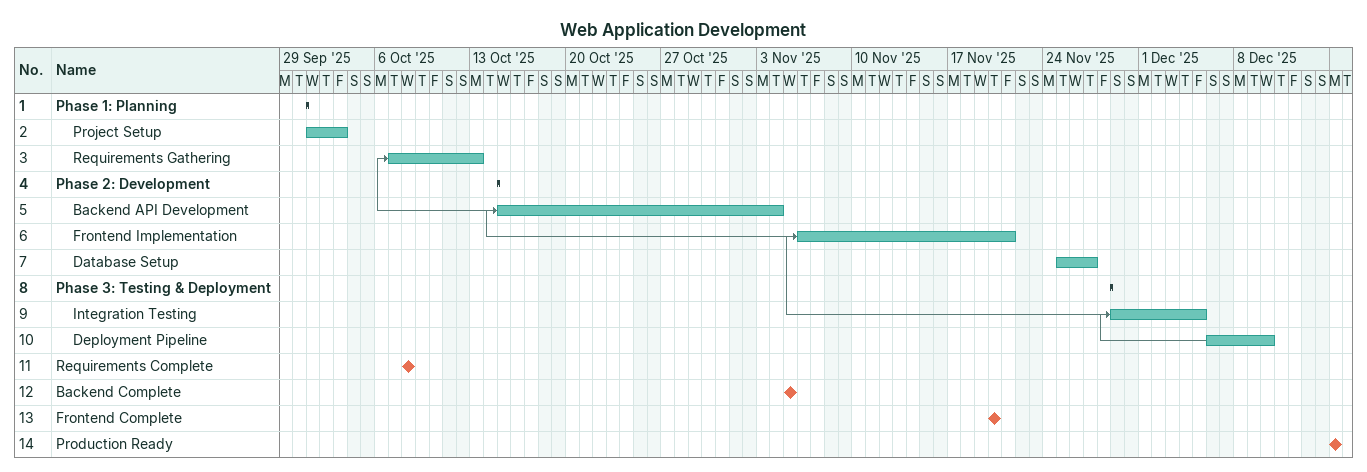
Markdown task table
Web Application Development

| ID | Level | Task | Start | Finish | Predecessors |
|---|---|---|---|---|---|
| 1 | 1 | **Phase 1: Planning** | 2025-10-01 | 2025-10-01 |  |
| 2 | 2 | Project Setup | 2025-10-01 | 2025-10-03 |  |
| 3 | 2 | Requirements Gathering | 2025-10-07 | 2025-10-13 | 5SS |
| 4 | 1 | **Phase 2: Development** | 2025-10-15 | 2025-10-15 |  |
| 5 | 2 | Backend API Development | 2025-10-15 | 2025-11-04 | 6SS |
| 6 | 2 | Frontend Implementation | 2025-11-06 | 2025-11-21 | 9SS |
| 7 | 2 | Database Setup | 2025-11-25 | 2025-11-27 |  |
| 8 | 1 | **Phase 3: Testing & Deployment** | 2025-11-29 | 2025-11-29 |  |
| 9 | 2 | Integration Testing | 2025-11-29 | 2025-12-05 | 10SS |
| 10 | 2 | Deployment Pipeline | 2025-12-06 | 2025-12-10 |  |
| 11 | 1 | Requirements Complete (milestone) | 2025-10-08 | 2025-10-08 |  |
| 12 | 1 | Backend Complete (milestone) | 2025-11-05 | 2025-11-05 |  |
| 13 | 1 | Frontend Complete (milestone) | 2025-11-20 | 2025-11-20 |  |
| 14 | 1 | Production Ready (milestone) | 2025-12-15 | 2025-12-15 |  |
